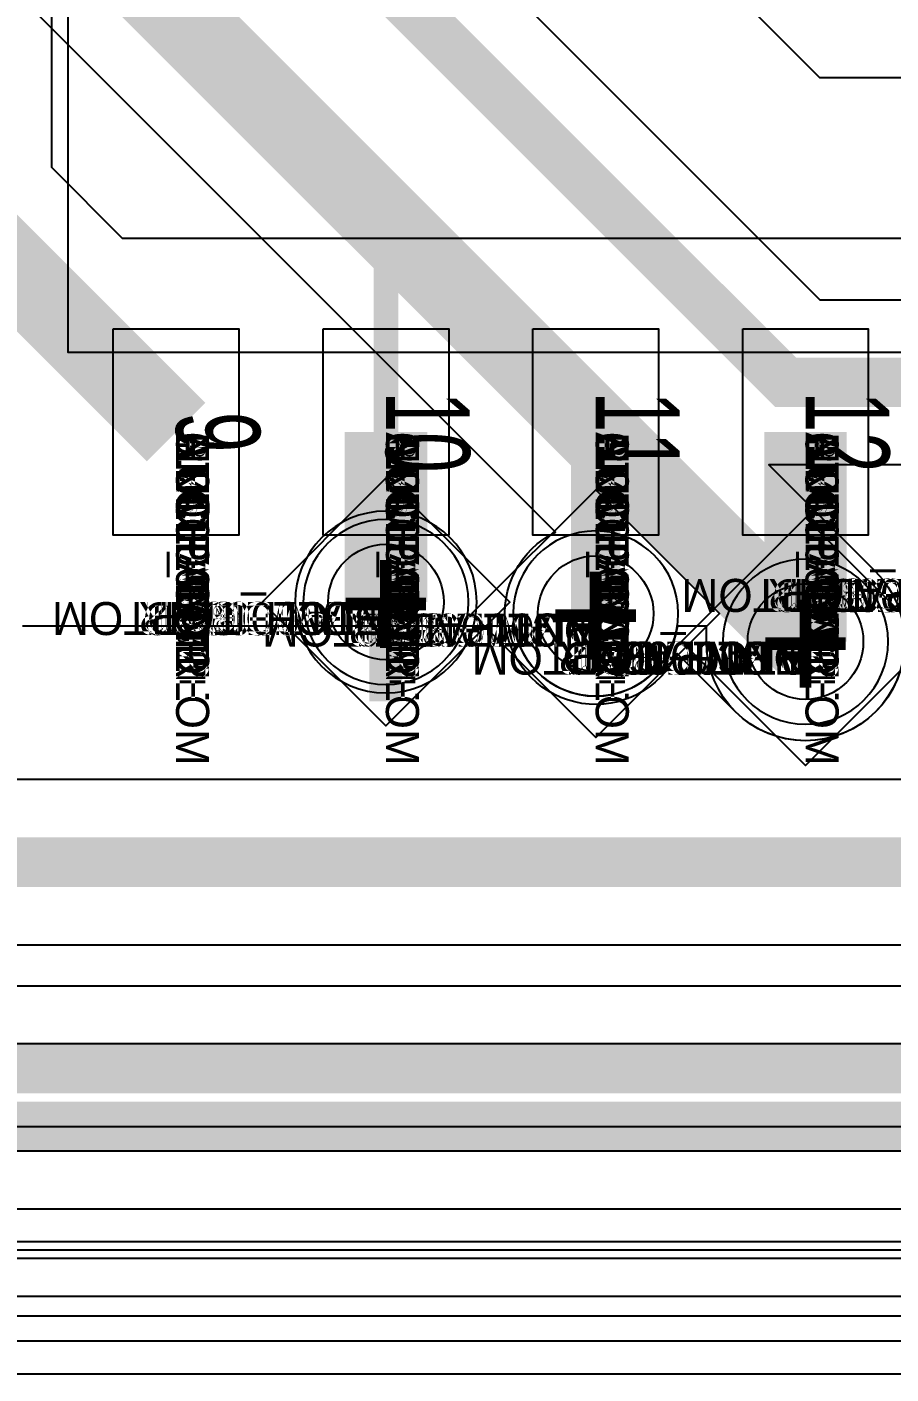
# Model space of a CAD drawing. Extents: x 0 to 323, y 0 to 320.
# Drawn here: x 118.16 to 123.4, y 154.81 to 162.96 of the extents above; entities that cross this region are included whole.
import ezdxf
from ezdxf.enums import TextEntityAlignment as Align

# ---------------------------------------------------------------- set-up
doc = ezdxf.new("R2010")
doc.units = 0
doc.header["$MEASUREMENT"] = 0
doc.layers.get('0').update_dxf_attribs({"linetype": 'CONTINUOUS'})
for name, color, linetype in [('BOARD_GEOMETRY_OUTLINE', 1, 'CONTINUOUS'), ('CDN_FIGURES', 7, 'CONTINUOUS'), ('ETCH_BOTTOM', 7, 'CONTINUOUS'), ('ETCH_GND', 3, 'CONTINUOUS'), ('ETCH_INT1', 4, 'CONTINUOUS'), ('ETCH_INT2', 5, 'CONTINUOUS'), ('ETCH_PWR', 6, 'CONTINUOUS'), ('ETCH_TOP', 2, 'CONTINUOUS'), ('MANUFACTURING_NCLEGEND-1-6', 8, 'CONTINUOUS'), ('PACKAGE_GEOMETRY_ASSEMBLY_TOP', 11, 'CONTINUOUS'), ('PACKAGE_GEOMETRY_PIN_NUMBER', 9, 'CONTINUOUS'), ('PACKAGE_KEEPIN_ALL', 12, 'CONTINUOUS')]:
    doc.layers.add(name, color=color, linetype=linetype)

# ---------------------------------------------------------------- blocks, each defined once
blk = doc.blocks.new('PAD_INFO')
for tag in ['SHAPE_TYPE', 'PAD_HEIGHT', 'PAD_LAYER', 'PAD_TYPE', 'PAD_WIDTH']:
    blk.add_attdef(tag, (0, 0), '', height=0.2)
at = {"flags": 2}
blk.add_attdef('CDN_TYPE', (0, 0), '', height=0.2, dxfattribs=at)
blk = doc.blocks.new('DRILL_INFO')
at = {"flags": 2}
blk.add_attdef('CDN_TYPE', (0, 0), '', height=0.2, dxfattribs=at)
for tag in ['FSHAPE', 'FCHAR', 'DRILL_HEIGHT', 'DIAMETER', 'PLATED', 'DRILL_WIDTH']:
    blk.add_attdef(tag, (0, 0), '', height=0.2)
blk = doc.blocks.new('VIA0700X0300')
at = {"layer": 'ETCH_BOTTOM'}
blk.add_circle((0, 0), 0.35, dxfattribs=at)
at = {"layer": 'ETCH_GND'}
blk.add_circle((0, 0), 0.35, dxfattribs=at)
at = {"layer": 'ETCH_INT1'}
blk.add_circle((0, 0), 0.35, dxfattribs=at)
at = {"layer": 'ETCH_INT2'}
blk.add_circle((0, 0), 0.35, dxfattribs=at)
at = {"layer": 'ETCH_PWR'}
blk.add_circle((0, 0), 0.35, dxfattribs=at)
at = {"layer": 'ETCH_TOP'}
blk.add_circle((0, 0), 0.35, dxfattribs=at)
ref = blk.add_blockref('PAD_INFO', (0, 0))
ref.add_attrib('PAD_LAYER', 'ETCH_TOP', (0, 0), dxfattribs={"height": 0.2})
ref.add_attrib('SHAPE_TYPE', 'NULL', (0, 0), dxfattribs={"height": 0.2})
ref.add_attrib('PAD_TYPE', 'ANTIPAD', (0, 0), dxfattribs={"height": 0.2})
ref.add_attrib('PAD_WIDTH', '0.000000', (0, 0), dxfattribs={"height": 0.2})
ref.add_attrib('PAD_HEIGHT', '0.000000', (0, 0), dxfattribs={"height": 0.2})
ref = blk.add_blockref('PAD_INFO', (0, 0))
ref.add_attrib('PAD_LAYER', 'ETCH_GND', (0, 0), dxfattribs={"height": 0.2})
ref.add_attrib('SHAPE_TYPE', 'NULL', (0, 0), dxfattribs={"height": 0.2})
ref.add_attrib('PAD_TYPE', 'ANTIPAD', (0, 0), dxfattribs={"height": 0.2})
ref.add_attrib('PAD_WIDTH', '0.000000', (0, 0), dxfattribs={"height": 0.2})
ref.add_attrib('PAD_HEIGHT', '0.000000', (0, 0), dxfattribs={"height": 0.2})
ref = blk.add_blockref('PAD_INFO', (0, 0))
ref.add_attrib('PAD_LAYER', 'ETCH_INT1', (0, 0), dxfattribs={"height": 0.2})
ref.add_attrib('SHAPE_TYPE', 'NULL', (0, 0), dxfattribs={"height": 0.2})
ref.add_attrib('PAD_TYPE', 'ANTIPAD', (0, 0), dxfattribs={"height": 0.2})
ref.add_attrib('PAD_WIDTH', '0.000000', (0, 0), dxfattribs={"height": 0.2})
ref.add_attrib('PAD_HEIGHT', '0.000000', (0, 0), dxfattribs={"height": 0.2})
ref = blk.add_blockref('PAD_INFO', (0, 0))
ref.add_attrib('PAD_LAYER', 'ETCH_INT2', (0, 0), dxfattribs={"height": 0.2})
ref.add_attrib('SHAPE_TYPE', 'NULL', (0, 0), dxfattribs={"height": 0.2})
ref.add_attrib('PAD_TYPE', 'ANTIPAD', (0, 0), dxfattribs={"height": 0.2})
ref.add_attrib('PAD_WIDTH', '0.000000', (0, 0), dxfattribs={"height": 0.2})
ref.add_attrib('PAD_HEIGHT', '0.000000', (0, 0), dxfattribs={"height": 0.2})
ref = blk.add_blockref('PAD_INFO', (0, 0))
ref.add_attrib('PAD_LAYER', 'ETCH_PWR', (0, 0), dxfattribs={"height": 0.2})
ref.add_attrib('SHAPE_TYPE', 'NULL', (0, 0), dxfattribs={"height": 0.2})
ref.add_attrib('PAD_TYPE', 'ANTIPAD', (0, 0), dxfattribs={"height": 0.2})
ref.add_attrib('PAD_WIDTH', '0.000000', (0, 0), dxfattribs={"height": 0.2})
ref.add_attrib('PAD_HEIGHT', '0.000000', (0, 0), dxfattribs={"height": 0.2})
ref = blk.add_blockref('PAD_INFO', (0, 0))
ref.add_attrib('PAD_LAYER', 'ETCH_BOTTOM', (0, 0), dxfattribs={"height": 0.2})
ref.add_attrib('SHAPE_TYPE', 'NULL', (0, 0), dxfattribs={"height": 0.2})
ref.add_attrib('PAD_TYPE', 'ANTIPAD', (0, 0), dxfattribs={"height": 0.2})
ref.add_attrib('PAD_WIDTH', '0.000000', (0, 0), dxfattribs={"height": 0.2})
ref.add_attrib('PAD_HEIGHT', '0.000000', (0, 0), dxfattribs={"height": 0.2})
ref = blk.add_blockref('PAD_INFO', (0, 0))
ref.add_attrib('PAD_LAYER', 'ETCH_TOP', (0, 0), dxfattribs={"height": 0.2})
ref.add_attrib('SHAPE_TYPE', 'NULL', (0, 0), dxfattribs={"height": 0.2})
ref.add_attrib('PAD_TYPE', 'THERMAL', (0, 0), dxfattribs={"height": 0.2})
ref.add_attrib('PAD_WIDTH', '0.000000', (0, 0), dxfattribs={"height": 0.2})
ref.add_attrib('PAD_HEIGHT', '0.000000', (0, 0), dxfattribs={"height": 0.2})
ref = blk.add_blockref('PAD_INFO', (0, 0))
ref.add_attrib('PAD_LAYER', 'ETCH_GND', (0, 0), dxfattribs={"height": 0.2})
ref.add_attrib('SHAPE_TYPE', 'NULL', (0, 0), dxfattribs={"height": 0.2})
ref.add_attrib('PAD_TYPE', 'THERMAL', (0, 0), dxfattribs={"height": 0.2})
ref.add_attrib('PAD_WIDTH', '0.000000', (0, 0), dxfattribs={"height": 0.2})
ref.add_attrib('PAD_HEIGHT', '0.000000', (0, 0), dxfattribs={"height": 0.2})
ref = blk.add_blockref('PAD_INFO', (0, 0))
ref.add_attrib('PAD_LAYER', 'ETCH_INT1', (0, 0), dxfattribs={"height": 0.2})
ref.add_attrib('SHAPE_TYPE', 'NULL', (0, 0), dxfattribs={"height": 0.2})
ref.add_attrib('PAD_TYPE', 'THERMAL', (0, 0), dxfattribs={"height": 0.2})
ref.add_attrib('PAD_WIDTH', '0.000000', (0, 0), dxfattribs={"height": 0.2})
ref.add_attrib('PAD_HEIGHT', '0.000000', (0, 0), dxfattribs={"height": 0.2})
ref = blk.add_blockref('PAD_INFO', (0, 0))
ref.add_attrib('PAD_LAYER', 'ETCH_INT2', (0, 0), dxfattribs={"height": 0.2})
ref.add_attrib('SHAPE_TYPE', 'NULL', (0, 0), dxfattribs={"height": 0.2})
ref.add_attrib('PAD_TYPE', 'THERMAL', (0, 0), dxfattribs={"height": 0.2})
ref.add_attrib('PAD_WIDTH', '0.000000', (0, 0), dxfattribs={"height": 0.2})
ref.add_attrib('PAD_HEIGHT', '0.000000', (0, 0), dxfattribs={"height": 0.2})
ref = blk.add_blockref('PAD_INFO', (0, 0))
ref.add_attrib('PAD_LAYER', 'ETCH_PWR', (0, 0), dxfattribs={"height": 0.2})
ref.add_attrib('SHAPE_TYPE', 'NULL', (0, 0), dxfattribs={"height": 0.2})
ref.add_attrib('PAD_TYPE', 'THERMAL', (0, 0), dxfattribs={"height": 0.2})
ref.add_attrib('PAD_WIDTH', '0.000000', (0, 0), dxfattribs={"height": 0.2})
ref.add_attrib('PAD_HEIGHT', '0.000000', (0, 0), dxfattribs={"height": 0.2})
ref = blk.add_blockref('PAD_INFO', (0, 0))
ref.add_attrib('PAD_LAYER', 'ETCH_BOTTOM', (0, 0), dxfattribs={"height": 0.2})
ref.add_attrib('SHAPE_TYPE', 'NULL', (0, 0), dxfattribs={"height": 0.2})
ref.add_attrib('PAD_TYPE', 'THERMAL', (0, 0), dxfattribs={"height": 0.2})
ref.add_attrib('PAD_WIDTH', '0.000000', (0, 0), dxfattribs={"height": 0.2})
ref.add_attrib('PAD_HEIGHT', '0.000000', (0, 0), dxfattribs={"height": 0.2})
ref = blk.add_blockref('PAD_INFO', (0, 0))
ref.add_attrib('PAD_LAYER', 'ETCH_TOP', (0, 0), dxfattribs={"height": 0.2})
ref.add_attrib('SHAPE_TYPE', 'CIRCLE', (0, 0), dxfattribs={"height": 0.2})
ref.add_attrib('PAD_TYPE', 'REGULAR', (0, 0), dxfattribs={"height": 0.2})
ref.add_attrib('PAD_WIDTH', '0.700000', (0, 0), dxfattribs={"height": 0.2})
ref.add_attrib('PAD_HEIGHT', '0.700000', (0, 0), dxfattribs={"height": 0.2})
ref = blk.add_blockref('PAD_INFO', (0, 0))
ref.add_attrib('PAD_LAYER', 'ETCH_GND', (0, 0), dxfattribs={"height": 0.2})
ref.add_attrib('SHAPE_TYPE', 'CIRCLE', (0, 0), dxfattribs={"height": 0.2})
ref.add_attrib('PAD_TYPE', 'REGULAR', (0, 0), dxfattribs={"height": 0.2})
ref.add_attrib('PAD_WIDTH', '0.700000', (0, 0), dxfattribs={"height": 0.2})
ref.add_attrib('PAD_HEIGHT', '0.700000', (0, 0), dxfattribs={"height": 0.2})
ref = blk.add_blockref('PAD_INFO', (0, 0))
ref.add_attrib('PAD_LAYER', 'ETCH_INT1', (0, 0), dxfattribs={"height": 0.2})
ref.add_attrib('SHAPE_TYPE', 'CIRCLE', (0, 0), dxfattribs={"height": 0.2})
ref.add_attrib('PAD_TYPE', 'REGULAR', (0, 0), dxfattribs={"height": 0.2})
ref.add_attrib('PAD_WIDTH', '0.700000', (0, 0), dxfattribs={"height": 0.2})
ref.add_attrib('PAD_HEIGHT', '0.700000', (0, 0), dxfattribs={"height": 0.2})
ref = blk.add_blockref('PAD_INFO', (0, 0))
ref.add_attrib('PAD_LAYER', 'ETCH_INT2', (0, 0), dxfattribs={"height": 0.2})
ref.add_attrib('SHAPE_TYPE', 'CIRCLE', (0, 0), dxfattribs={"height": 0.2})
ref.add_attrib('PAD_TYPE', 'REGULAR', (0, 0), dxfattribs={"height": 0.2})
ref.add_attrib('PAD_WIDTH', '0.700000', (0, 0), dxfattribs={"height": 0.2})
ref.add_attrib('PAD_HEIGHT', '0.700000', (0, 0), dxfattribs={"height": 0.2})
ref = blk.add_blockref('PAD_INFO', (0, 0))
ref.add_attrib('PAD_LAYER', 'ETCH_PWR', (0, 0), dxfattribs={"height": 0.2})
ref.add_attrib('SHAPE_TYPE', 'CIRCLE', (0, 0), dxfattribs={"height": 0.2})
ref.add_attrib('PAD_TYPE', 'REGULAR', (0, 0), dxfattribs={"height": 0.2})
ref.add_attrib('PAD_WIDTH', '0.700000', (0, 0), dxfattribs={"height": 0.2})
ref.add_attrib('PAD_HEIGHT', '0.700000', (0, 0), dxfattribs={"height": 0.2})
ref = blk.add_blockref('PAD_INFO', (0, 0))
ref.add_attrib('PAD_LAYER', 'ETCH_BOTTOM', (0, 0), dxfattribs={"height": 0.2})
ref.add_attrib('SHAPE_TYPE', 'CIRCLE', (0, 0), dxfattribs={"height": 0.2})
ref.add_attrib('PAD_TYPE', 'REGULAR', (0, 0), dxfattribs={"height": 0.2})
ref.add_attrib('PAD_WIDTH', '0.700000', (0, 0), dxfattribs={"height": 0.2})
ref.add_attrib('PAD_HEIGHT', '0.700000', (0, 0), dxfattribs={"height": 0.2})
ref = blk.add_blockref('DRILL_INFO', (0, 0))
ref.add_attrib('DIAMETER', '0.300000', (0, 0), dxfattribs={"height": 0.2})
ref.add_attrib('PLATED', 'PLATED', (0, 0), dxfattribs={"height": 0.2})
ref.add_attrib('FSHAPE', 'DIAMOND', (0, 0), dxfattribs={"height": 0.2})
ref.add_attrib('FCHAR', '+', (0, 0), dxfattribs={"height": 0.2})
ref.add_attrib('DRILL_WIDTH', '1.500000', (0, 0), dxfattribs={"height": 0.2})
ref.add_attrib('DRILL_HEIGHT', '1.500000', (0, 0), dxfattribs={"height": 0.2})
for tag in ['CDN_TYPE', 'PIN']:
    blk.add_attdef(tag, (0, 0), '', height=0.2)
at = {"flags": 2}
for tag in ['PSTKNAME', 'BBV']:
    blk.add_attdef(tag, (0, 0), '', height=0.2, dxfattribs=at)
blk = doc.blocks.new('FIGURE_DIAMOND')
at = {"layer": 'CDN_FIGURES'}
blk.add_lwpolyline([(-0.5, 0), (0, 0.5), (0.5, 0), (0, -0.5)], close=True, dxfattribs=at)
blk = doc.blocks.new('RC1250X0760TS')
at = {"layer": 'ETCH_TOP'}
blk.add_lwpolyline([(-0.625, -0.38), (-0.625, 0.38), (0.625, 0.38), (0.625, -0.38)], close=True, dxfattribs=at)
ref = blk.add_blockref('PAD_INFO', (0, 0))
ref.add_attrib('PAD_LAYER', 'ETCH_TOP', (0, 0), dxfattribs={"height": 0.2})
ref.add_attrib('SHAPE_TYPE', 'NULL', (0, 0), dxfattribs={"height": 0.2})
ref.add_attrib('PAD_TYPE', 'ANTIPAD', (0, 0), dxfattribs={"height": 0.2})
ref.add_attrib('PAD_WIDTH', '0.000000', (0, 0), dxfattribs={"height": 0.2})
ref.add_attrib('PAD_HEIGHT', '0.000000', (0, 0), dxfattribs={"height": 0.2})
ref = blk.add_blockref('PAD_INFO', (0, 0))
ref.add_attrib('PAD_LAYER', 'ETCH_GND', (0, 0), dxfattribs={"height": 0.2})
ref.add_attrib('SHAPE_TYPE', 'NULL', (0, 0), dxfattribs={"height": 0.2})
ref.add_attrib('PAD_TYPE', 'ANTIPAD', (0, 0), dxfattribs={"height": 0.2})
ref.add_attrib('PAD_WIDTH', '0.000000', (0, 0), dxfattribs={"height": 0.2})
ref.add_attrib('PAD_HEIGHT', '0.000000', (0, 0), dxfattribs={"height": 0.2})
ref = blk.add_blockref('PAD_INFO', (0, 0))
ref.add_attrib('PAD_LAYER', 'ETCH_INT1', (0, 0), dxfattribs={"height": 0.2})
ref.add_attrib('SHAPE_TYPE', 'NULL', (0, 0), dxfattribs={"height": 0.2})
ref.add_attrib('PAD_TYPE', 'ANTIPAD', (0, 0), dxfattribs={"height": 0.2})
ref.add_attrib('PAD_WIDTH', '0.000000', (0, 0), dxfattribs={"height": 0.2})
ref.add_attrib('PAD_HEIGHT', '0.000000', (0, 0), dxfattribs={"height": 0.2})
ref = blk.add_blockref('PAD_INFO', (0, 0))
ref.add_attrib('PAD_LAYER', 'ETCH_INT2', (0, 0), dxfattribs={"height": 0.2})
ref.add_attrib('SHAPE_TYPE', 'NULL', (0, 0), dxfattribs={"height": 0.2})
ref.add_attrib('PAD_TYPE', 'ANTIPAD', (0, 0), dxfattribs={"height": 0.2})
ref.add_attrib('PAD_WIDTH', '0.000000', (0, 0), dxfattribs={"height": 0.2})
ref.add_attrib('PAD_HEIGHT', '0.000000', (0, 0), dxfattribs={"height": 0.2})
ref = blk.add_blockref('PAD_INFO', (0, 0))
ref.add_attrib('PAD_LAYER', 'ETCH_PWR', (0, 0), dxfattribs={"height": 0.2})
ref.add_attrib('SHAPE_TYPE', 'NULL', (0, 0), dxfattribs={"height": 0.2})
ref.add_attrib('PAD_TYPE', 'ANTIPAD', (0, 0), dxfattribs={"height": 0.2})
ref.add_attrib('PAD_WIDTH', '0.000000', (0, 0), dxfattribs={"height": 0.2})
ref.add_attrib('PAD_HEIGHT', '0.000000', (0, 0), dxfattribs={"height": 0.2})
ref = blk.add_blockref('PAD_INFO', (0, 0))
ref.add_attrib('PAD_LAYER', 'ETCH_BOTTOM', (0, 0), dxfattribs={"height": 0.2})
ref.add_attrib('SHAPE_TYPE', 'NULL', (0, 0), dxfattribs={"height": 0.2})
ref.add_attrib('PAD_TYPE', 'ANTIPAD', (0, 0), dxfattribs={"height": 0.2})
ref.add_attrib('PAD_WIDTH', '0.000000', (0, 0), dxfattribs={"height": 0.2})
ref.add_attrib('PAD_HEIGHT', '0.000000', (0, 0), dxfattribs={"height": 0.2})
ref = blk.add_blockref('PAD_INFO', (0, 0))
ref.add_attrib('PAD_LAYER', 'ETCH_TOP', (0, 0), dxfattribs={"height": 0.2})
ref.add_attrib('SHAPE_TYPE', 'NULL', (0, 0), dxfattribs={"height": 0.2})
ref.add_attrib('PAD_TYPE', 'THERMAL', (0, 0), dxfattribs={"height": 0.2})
ref.add_attrib('PAD_WIDTH', '0.000000', (0, 0), dxfattribs={"height": 0.2})
ref.add_attrib('PAD_HEIGHT', '0.000000', (0, 0), dxfattribs={"height": 0.2})
ref = blk.add_blockref('PAD_INFO', (0, 0))
ref.add_attrib('PAD_LAYER', 'ETCH_GND', (0, 0), dxfattribs={"height": 0.2})
ref.add_attrib('SHAPE_TYPE', 'NULL', (0, 0), dxfattribs={"height": 0.2})
ref.add_attrib('PAD_TYPE', 'THERMAL', (0, 0), dxfattribs={"height": 0.2})
ref.add_attrib('PAD_WIDTH', '0.000000', (0, 0), dxfattribs={"height": 0.2})
ref.add_attrib('PAD_HEIGHT', '0.000000', (0, 0), dxfattribs={"height": 0.2})
ref = blk.add_blockref('PAD_INFO', (0, 0))
ref.add_attrib('PAD_LAYER', 'ETCH_INT1', (0, 0), dxfattribs={"height": 0.2})
ref.add_attrib('SHAPE_TYPE', 'NULL', (0, 0), dxfattribs={"height": 0.2})
ref.add_attrib('PAD_TYPE', 'THERMAL', (0, 0), dxfattribs={"height": 0.2})
ref.add_attrib('PAD_WIDTH', '0.000000', (0, 0), dxfattribs={"height": 0.2})
ref.add_attrib('PAD_HEIGHT', '0.000000', (0, 0), dxfattribs={"height": 0.2})
ref = blk.add_blockref('PAD_INFO', (0, 0))
ref.add_attrib('PAD_LAYER', 'ETCH_INT2', (0, 0), dxfattribs={"height": 0.2})
ref.add_attrib('SHAPE_TYPE', 'NULL', (0, 0), dxfattribs={"height": 0.2})
ref.add_attrib('PAD_TYPE', 'THERMAL', (0, 0), dxfattribs={"height": 0.2})
ref.add_attrib('PAD_WIDTH', '0.000000', (0, 0), dxfattribs={"height": 0.2})
ref.add_attrib('PAD_HEIGHT', '0.000000', (0, 0), dxfattribs={"height": 0.2})
ref = blk.add_blockref('PAD_INFO', (0, 0))
ref.add_attrib('PAD_LAYER', 'ETCH_PWR', (0, 0), dxfattribs={"height": 0.2})
ref.add_attrib('SHAPE_TYPE', 'NULL', (0, 0), dxfattribs={"height": 0.2})
ref.add_attrib('PAD_TYPE', 'THERMAL', (0, 0), dxfattribs={"height": 0.2})
ref.add_attrib('PAD_WIDTH', '0.000000', (0, 0), dxfattribs={"height": 0.2})
ref.add_attrib('PAD_HEIGHT', '0.000000', (0, 0), dxfattribs={"height": 0.2})
ref = blk.add_blockref('PAD_INFO', (0, 0))
ref.add_attrib('PAD_LAYER', 'ETCH_BOTTOM', (0, 0), dxfattribs={"height": 0.2})
ref.add_attrib('SHAPE_TYPE', 'NULL', (0, 0), dxfattribs={"height": 0.2})
ref.add_attrib('PAD_TYPE', 'THERMAL', (0, 0), dxfattribs={"height": 0.2})
ref.add_attrib('PAD_WIDTH', '0.000000', (0, 0), dxfattribs={"height": 0.2})
ref.add_attrib('PAD_HEIGHT', '0.000000', (0, 0), dxfattribs={"height": 0.2})
ref = blk.add_blockref('PAD_INFO', (0, 0))
ref.add_attrib('PAD_LAYER', 'ETCH_TOP', (0, 0), dxfattribs={"height": 0.2})
ref.add_attrib('SHAPE_TYPE', 'RECTANGLE', (0, 0), dxfattribs={"height": 0.2})
ref.add_attrib('PAD_TYPE', 'REGULAR', (0, 0), dxfattribs={"height": 0.2})
ref.add_attrib('PAD_WIDTH', '1.250000', (0, 0), dxfattribs={"height": 0.2})
ref.add_attrib('PAD_HEIGHT', '0.760000', (0, 0), dxfattribs={"height": 0.2})
ref = blk.add_blockref('PAD_INFO', (0, 0))
ref.add_attrib('PAD_LAYER', 'ETCH_GND', (0, 0), dxfattribs={"height": 0.2})
ref.add_attrib('SHAPE_TYPE', 'NULL', (0, 0), dxfattribs={"height": 0.2})
ref.add_attrib('PAD_TYPE', 'REGULAR', (0, 0), dxfattribs={"height": 0.2})
ref.add_attrib('PAD_WIDTH', '0.000000', (0, 0), dxfattribs={"height": 0.2})
ref.add_attrib('PAD_HEIGHT', '0.000000', (0, 0), dxfattribs={"height": 0.2})
ref = blk.add_blockref('PAD_INFO', (0, 0))
ref.add_attrib('PAD_LAYER', 'ETCH_INT1', (0, 0), dxfattribs={"height": 0.2})
ref.add_attrib('SHAPE_TYPE', 'NULL', (0, 0), dxfattribs={"height": 0.2})
ref.add_attrib('PAD_TYPE', 'REGULAR', (0, 0), dxfattribs={"height": 0.2})
ref.add_attrib('PAD_WIDTH', '0.000000', (0, 0), dxfattribs={"height": 0.2})
ref.add_attrib('PAD_HEIGHT', '0.000000', (0, 0), dxfattribs={"height": 0.2})
ref = blk.add_blockref('PAD_INFO', (0, 0))
ref.add_attrib('PAD_LAYER', 'ETCH_INT2', (0, 0), dxfattribs={"height": 0.2})
ref.add_attrib('SHAPE_TYPE', 'NULL', (0, 0), dxfattribs={"height": 0.2})
ref.add_attrib('PAD_TYPE', 'REGULAR', (0, 0), dxfattribs={"height": 0.2})
ref.add_attrib('PAD_WIDTH', '0.000000', (0, 0), dxfattribs={"height": 0.2})
ref.add_attrib('PAD_HEIGHT', '0.000000', (0, 0), dxfattribs={"height": 0.2})
ref = blk.add_blockref('PAD_INFO', (0, 0))
ref.add_attrib('PAD_LAYER', 'ETCH_PWR', (0, 0), dxfattribs={"height": 0.2})
ref.add_attrib('SHAPE_TYPE', 'NULL', (0, 0), dxfattribs={"height": 0.2})
ref.add_attrib('PAD_TYPE', 'REGULAR', (0, 0), dxfattribs={"height": 0.2})
ref.add_attrib('PAD_WIDTH', '0.000000', (0, 0), dxfattribs={"height": 0.2})
ref.add_attrib('PAD_HEIGHT', '0.000000', (0, 0), dxfattribs={"height": 0.2})
ref = blk.add_blockref('PAD_INFO', (0, 0))
ref.add_attrib('PAD_LAYER', 'ETCH_BOTTOM', (0, 0), dxfattribs={"height": 0.2})
ref.add_attrib('SHAPE_TYPE', 'NULL', (0, 0), dxfattribs={"height": 0.2})
ref.add_attrib('PAD_TYPE', 'REGULAR', (0, 0), dxfattribs={"height": 0.2})
ref.add_attrib('PAD_WIDTH', '0.000000', (0, 0), dxfattribs={"height": 0.2})
ref.add_attrib('PAD_HEIGHT', '0.000000', (0, 0), dxfattribs={"height": 0.2})
ref = blk.add_blockref('DRILL_INFO', (0, 0))
ref.add_attrib('DIAMETER', '0.000000', (0, 0), dxfattribs={"height": 0.2})
ref.add_attrib('PLATED', 'PLATED', (0, 0), dxfattribs={"height": 0.2})
ref.add_attrib('FSHAPE', 'NULL', (0, 0), dxfattribs={"height": 0.2})
ref.add_attrib('DRILL_WIDTH', '0.000000', (0, 0), dxfattribs={"height": 0.2})
ref.add_attrib('DRILL_HEIGHT', '0.000000', (0, 0), dxfattribs={"height": 0.2})
for tag in ['CDN_TYPE', 'PIN']:
    blk.add_attdef(tag, (0, 0), '', height=0.2)
at = {"flags": 2}
for tag in ['PSTKNAME', 'BBV']:
    blk.add_attdef(tag, (0, 0), '', height=0.2, dxfattribs=at)
blk = doc.blocks.new('SO-16W')
at = {"layer": 'PACKAGE_GEOMETRY_ASSEMBLY_TOP'}
blk.add_lwpolyline([(-4.113, -5.1), (4.113, -5.1), (4.113, 5.1), (-4.113, 5.1)], close=True, dxfattribs=at)
at = {"layer": 'ETCH_TOP'}
ref = blk.add_blockref('RC1250X0760TS', (4.596, -4.445), dxfattribs=at)
ref.add_attrib('CDN_TYPE', 'PIN', (0, 0), dxfattribs={"height": 0.2})
ref.add_attrib('PIN', '9', (0, 0), dxfattribs={"height": 0.2})
ref = blk.add_blockref('RC1250X0760TS', (4.596, -0.635), dxfattribs=at)
ref.add_attrib('CDN_TYPE', 'PIN', (0, 0), dxfattribs={"height": 0.2})
ref.add_attrib('PIN', '12', (0, 0), dxfattribs={"height": 0.2})
ref = blk.add_blockref('RC1250X0760TS', (4.596, -3.175), dxfattribs=at)
ref.add_attrib('CDN_TYPE', 'PIN', (0, 0), dxfattribs={"height": 0.2})
ref.add_attrib('PIN', '10', (0, 0), dxfattribs={"height": 0.2})
ref = blk.add_blockref('RC1250X0760TS', (4.596, -1.905), dxfattribs=at)
ref.add_attrib('CDN_TYPE', 'PIN', (0, 0), dxfattribs={"height": 0.2})
ref.add_attrib('PIN', '11', (0, 0), dxfattribs={"height": 0.2})
at = {"flags": 2}
for tag in ['SYMBOL_TYPE', 'CDN_TYPE', 'REFDES']:
    blk.add_attdef(tag, (0, 0), '', height=0.2, dxfattribs=at)

msp = doc.modelspace()

# ---------------------------------------------------------------- linework, layer by layer
at = {"layer": 'BOARD_GEOMETRY_OUTLINE'}
msp.add_lwpolyline([(1.5126, 154.8055), (1.5126, 272.8055), (191.5126, 272.8055), (191.5126, 154.8055)], close=True, dxfattribs=at)
at = {"layer": 'ETCH_BOTTOM'}
msp.add_lwpolyline([(2.4526, 155.5555), (2.4526, 271.8755), (190.9426, 271.8755), (190.9426, 155.5555), (176.0326, 155.5555), (176.0326, 158.1655), (150.3726, 158.1655), (150.3726, 155.5555)], close=True, dxfattribs=at)
for points, format in [([(97.7626, 169.1055, 0.3, 0.3, 0), (99.5126, 170.8555, 0.3, 0.3, 0), (111.9319, 170.8555, 0.3, 0.3, 0), (114.1626, 168.6248, 0.3, 0.3, 0), (114.1626, 168.1862, 0.3, 0.3, 0), (115.8933, 166.4555, 0.3, 0.3, 0), (117.1126, 166.4555, 0.3, 0.3, 0), (122.7576, 160.8105, 0.3, 0.3, 0), (126.7676, 160.8105, 0.3, 0.3, 0), (129.0126, 163.0555, 0.3, 0.3, 0), (131.0126, 163.0555, 0.3, 0.3, 0)], "xyseb"), ([(117.3197, 166.9556), (122.9647, 161.3106), (124.2125, 161.3106), (124.2125, 163.5577, -0.912717), (124.2125, 164.6533), (124.2125, 164.7577, -0.333981), (123.6502, 165.1054), (122.8625, 165.1054), (122.8625, 165.6945, -0.542242), (122.8625, 166.6165), (122.8625, 168.2906, -2.058254), (123.4155, 168.9556), (123.5629, 168.9556, -0.795288), (124.7323, 168.9556), (125.4627, 168.9556), (125.4627, 166.6847, -0.755811), (125.4627, 165.6263), (125.4627, 165.4533, -0.306516), (126.0026, 165.1556), (126.8127, 165.1556), (126.8127, 164.5955, -0.612319), (126.8127, 163.6155), (126.8127, 161.5628), (128.8055, 163.5556)], "xyb"), ([(122.8776, 159.2405, 0.5, 0.5, 0), (117.4626, 164.6555, 0.5, 0.5, 0), (108.8126, 164.6555, 0.5, 0.5, 0), (105.9476, 167.5205, 0.5, 0.5, 0)], "xyseb"), ([(129.2197, 162.5554), (126.9747, 160.3104), (122.6564, 160.3104), (123.3019, 159.6648, -1), (122.4533, 158.8162), (122.1014, 159.168, -1.39794), (121.3651, 159.9043), (117.214, 164.0554), (115.4922, 164.0554, -4.573195), (115.033, 164.0554), (108.564, 164.0554)], "xyb"), ([(120.3376, 159.4805, 0.2, 0.2, 0), (120.3376, 160.0813, 0.2, 0.2, 0)], "xyseb"), ([(120.3376, 158.8797, 0.2, 0.2, 0), (120.3376, 159.4805, 0.2, 0.2, 0)], "xyseb")]:
    msp.add_lwpolyline(points, format=format, dxfattribs=at)
msp.add_lwpolyline([(120.8877, 159.4805, 1), (119.7875, 159.4805, 1)], format="xyb", close=True, dxfattribs=at)
at = {"layer": 'ETCH_GND'}
msp.add_lwpolyline([(150.1226, 155.1555), (2.0126, 155.1555), (2.0126, 272.2555), (191.1126, 272.2555), (191.1126, 155.1555), (176.0826, 155.1555), (176.0826, 158.3855), (150.1226, 158.3855)], close=True, dxfattribs=at)
for points in [[(122.1077, 159.4105, 1), (121.1075, 159.4105, 1)], [(123.3777, 159.2405, 1), (122.3775, 159.2405, 1)]]:
    msp.add_lwpolyline(points, format="xyb", close=True, dxfattribs=at)
at = {"layer": 'ETCH_INT1'}
for points in [[(150.0026, 155.5055), (2.2626, 155.5055), (2.2626, 272.3055), (190.5626, 272.3055)], [(132.4197, 156.1554), (25.4055, 156.1554)]]:
    msp.add_lwpolyline(points, dxfattribs=at)
for points, format in [([(55.4843, 158.9556), (107.8555, 158.9556), (111.4625, 162.5626), (111.4625, 165.6555, -1), (112.4627, 165.6555), (112.4627, 162.1484), (108.3199, 158.0056), (109.0055, 158.0056), (114.909, 163.9091, -1), (115.6162, 163.2019), (109.5699, 157.1556), (132.0055, 157.1556)], "xyb"), ([(138.2126, 162.6555, 0.3, 0.3, 0), (132.2126, 156.6555, 0.3, 0.3, 0), (25.6126, 156.6555, 0.3, 0.3, 0), (22.2226, 160.0455, 0.3, 0.3, 0), (16.0126, 160.0455, 0.3, 0.3, 0)], "xyseb")]:
    msp.add_lwpolyline(points, format=format, dxfattribs=at)
for points in [[(120.8377, 159.4805, 1), (119.8375, 159.4805, 1)], [(122.1077, 159.4105, 1), (121.1075, 159.4105, 1)], [(123.3777, 159.2405, 1), (122.3775, 159.2405, 1)]]:
    msp.add_lwpolyline(points, format="xyb", close=True, dxfattribs=at)
at = {"layer": 'ETCH_INT2'}
for points in [[(16.0126, 200.6855, 0.3, 0.3, 0), (16.0826, 200.6855, 0.3, 0.3, 0), (18.1126, 198.6555, 0.3, 0.3, 0), (18.1126, 197.8555, 0.3, 0.3, 0), (17.1626, 196.9055, 0.3, 0.3, 0), (12.5126, 196.9055, 0.3, 0.3, 0), (11.6126, 196.0055, 0.3, 0.3, 0), (11.6126, 168.6555, 0.3, 0.3, 0), (12.1126, 168.1555, 0.3, 0.3, 0), (12.1126, 159.7555, 0.3, 0.3, 0), (12.2126, 159.6555, 0.3, 0.3, 0), (12.2126, 159.6083, 0.3, 0.3, 0), (13.9154, 157.9055, 0.3, 0.3, 0), (173.1126, 157.9055, 0.3, 0.3, 0), (182.1626, 166.9555, 0.3, 0.3, 0), (182.1626, 174.4055, 0.3, 0.3, 0), (181.5126, 175.0555, 0.3, 0.3, 0), (181.5126, 175.0662, 0.3, 0.3, 0), (181.5026, 175.0762, 0.3, 0.3, 0), (181.5026, 175.6148, 0.3, 0.3, 0), (181.5126, 175.6248, 0.3, 0.3, 0), (181.5126, 176.1554, 0.3, 0.3, 0), (179.0626, 178.6055, 0.3, 0.3, 0), (179.0126, 178.6055, 0.3, 0.3, 0)], [(176.5626, 195.6555, 0.3, 0.3, 0), (178.2626, 193.9555, 0.3, 0.3, 0), (180.8626, 193.9555, 0.3, 0.3, 0), (187.7626, 187.0555, 0.3, 0.3, 0), (187.7626, 169.9055, 0.3, 0.3, 0), (175.0226, 157.1655, 0.3, 0.3, 0), (150.8026, 157.1655, 0.3, 0.3, 0), (150.1826, 156.5455, 0.3, 0.3, 0), (150.1826, 156.3055, 0.3, 0.3, 0), (14.6686, 156.3055, 0.3, 0.3, 0), (11.2126, 159.7615, 0.3, 0.3, 0), (11.2126, 167.6055, 0.3, 0.3, 0), (10.8126, 168.0055, 0.3, 0.3, 0), (10.8126, 197.2055, 0.3, 0.3, 0), (13.0126, 199.4055, 0.3, 0.3, 0), (14.7226, 199.4055, 0.3, 0.3, 0), (15.9826, 198.1455, 0.3, 0.3, 0), (16.0126, 198.1455, 0.3, 0.3, 0)]]:
    msp.add_lwpolyline(points, format="xyseb", dxfattribs=at)
for points in [[(120.8377, 159.4805, 1), (119.8375, 159.4805, 1)], [(123.3777, 159.2405, 1), (122.3775, 159.2405, 1)], [(14.8757, 156.8056), (14.2759, 157.4054), (149.8826, 157.4054), (149.8826, 156.9527), (149.829, 156.8991, 0.059669), (149.7555, 156.8056)]]:
    msp.add_lwpolyline(points, format="xyb", close=True, dxfattribs=at)
for points in [[(141.9807, 158.4056), (14.1225, 158.4056)], [(14.4615, 155.8054), (149.8826, 155.8054)], [(149.8826, 155.0055), (1.9626, 155.0055)]]:
    msp.add_lwpolyline(points, dxfattribs=at)
at = {"layer": 'ETCH_PWR'}
msp.add_lwpolyline([(150.3826, 155.6055), (3.2126, 155.6055), (2.4626, 156.3555), (2.4626, 271.8055)], dxfattribs=at)
for points in [[(120.8377, 159.4805, 1), (119.8375, 159.4805, 1)], [(123.3777, 159.2405, 1), (122.3775, 159.2405, 1)]]:
    msp.add_lwpolyline(points, format="xyb", close=True, dxfattribs=at)
at = {"layer": 'ETCH_TOP'}
msp.add_lwpolyline([(1.9626, 155.2755), (1.9626, 272.1955), (190.9526, 272.1955), (190.9526, 155.2755), (176.0826, 155.2755), (176.0826, 158.4455), (150.2426, 158.4455), (150.2426, 155.2755)], close=True, dxfattribs=at)
for points, format in [([(115.7125, 168.4056), (118.3127, 168.4056), (118.3127, 162.1131), (118.7412, 161.6846), (124.8609, 161.6846, -0.675432), (125.9743, 161.6846), (126.3848, 161.6846), (125.414, 162.6554), (122.964, 162.6554), (118.4625, 167.1569), (118.4625, 168.6564), (118.1375, 168.6564)], "xyb"), ([(117.0126, 161.8555, 0.5, 0.5, 0), (117.7216, 161.8555, 0.5, 0.5, 0), (119.0676, 160.5095, 0.5, 0.5, 0)], "xyseb"), ([(120.3376, 160.5095, 0.15, 0.15, 0), (120.3376, 161.7353, 0.15, 0.15, 0)], "xyseb"), ([(120.3376, 160.5095, 0.5, 0.5, 0), (120.3376, 159.4805, 0.5, 0.5, 0)], "xyseb"), ([(122.8776, 160.5095, 0.5, 0.5, 0), (122.8776, 159.2405, 0.5, 0.5, 0)], "xyseb"), ([(121.6076, 160.5095, 0.3, 0.3, 0), (121.6076, 159.4105, 0.3, 0.3, 0)], "xyseb"), ([(128.8877, 159.3344), (123.4777, 159.3344), (123.4777, 159.2405, -1), (122.2775, 159.2405), (122.2775, 159.3344), (122.1019, 159.3344, -0.857827), (121.1133, 159.3344), (118.1375, 159.3344)], "xyb")]:
    msp.add_lwpolyline(points, format=format, dxfattribs=at)
at = {"layer": 'PACKAGE_KEEPIN_ALL'}
msp.add_lwpolyline([(3.0126, 271.8055), (3.0126, 156.3055), (190.5126, 156.3055), (190.5126, 271.8055)], close=True, dxfattribs=at)

# ---------------------------------------------------------------- block references
at = {"rotation": 270}
msp.add_blockref('SO-16W', (123.5126, 165.1055), dxfattribs=at)
at = {"layer": 'ETCH_TOP', "rotation": 180}
for p in [(124.1476, 159.6205), (120.3376, 159.4805), (121.6076, 159.4105), (122.8776, 159.2405)]:
    msp.add_blockref('VIA0700X0300', p, dxfattribs=at)
at = {"layer": 'MANUFACTURING_NCLEGEND-1-6', "xscale": 1.5, "yscale": 1.5}
for p in [(120.3376, 159.4805), (121.6076, 159.4105), (122.8776, 159.2405)]:
    msp.add_blockref('FIGURE_DIAMOND', p, dxfattribs=at)

# ---------------------------------------------------------------- texts
at = {"layer": 'MANUFACTURING_NCLEGEND-1-6'}
for p in [(120.3376, 159.4805), (121.6076, 159.4105), (122.8776, 159.2405)]:
    msp.add_text('+', height=0.75, dxfattribs=at).set_placement(p, align=Align.MIDDLE_CENTER)
at = {"layer": 'PACKAGE_GEOMETRY_PIN_NUMBER', "width": 0.649606}
for s, p in [('10', (120.3376, 160.5095)), ('11', (121.6076, 160.5095)), ('12', (122.8776, 160.5095)), ('9', (119.0676, 160.5095))]:
    msp.add_text(s, height=0.508, rotation=270, dxfattribs=at).set_placement(p, align=Align.CENTER)

doc.saveas('drawing.dxf')
